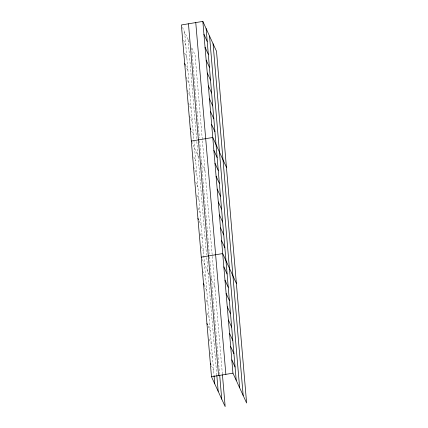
<?xml version="1.0" encoding="UTF-8"?>
<svg xmlns="http://www.w3.org/2000/svg" width="428" height="428" viewBox="0 0 428 428"><rect width="100%" height="100%" fill="white"/><g stroke="black" fill="none" stroke-linecap="round" stroke-linejoin="round"><path stroke-width="0.32" stroke-dasharray="2.14 1.6" d="M182.472 27.344L189.347 42.361M183.58 40.243L185.752 44.999M184.682 53.142L186.859 57.898M185.244 64.853L187.962 70.797M186.073 77.158L189.064 83.695M187.175 90.057L190.171 96.589M188.283 102.955L191.273 109.488M189.385 115.849L192.375 122.387M191.578 131.129L193.483 135.285M191.594 141.647L199.031 157.895M201.053 162.308L204.991 170.916M193.782 156.921L195.687 161.083M193.531 166.85L196.794 173.982M195.719 182.125L197.897 186.881M196.827 195.024L198.999 199.78M197.929 207.922L200.106 212.673M199.031 220.821L201.208 225.572M200.138 233.72L202.31 238.471M201.24 246.614L203.418 251.37M202.342 259.512L209.217 274.53M210.737 277.842L214.926 287.001M202.663 271.02L205.659 277.558M204.076 284.904L206.794 290.847M206.029 299.975L207.933 304.137M207.163 313.264L209.067 317.426M208.029 325.959L210.207 330.716M209.169 339.249L211.346 344.005M210.303 352.538L212.481 357.289M211.443 365.828L213.62 370.578M222.378 374.04L195.056 54.832L191.621 47.331L199.352 137.618M199.625 140.844L209.287 253.702M209.56 256.923L219.623 374.516M188.085 39.601L196.586 138.918M196.805 141.497L206.521 255.002M206.74 257.581L216.771 374.757M184.65 32.1L214.075 375.896"/><path stroke-width="0.64" d="M202.835 21.4L232.944 373.168L246.614 403.032L216.509 51.264L202.835 21.4L181.386 24.968L211.491 376.736L225.165 406.6L222.432 374.709M191.321 141.053L212.769 137.484L226.444 167.343M201.256 257.137L222.704 253.569L236.379 283.427M211.491 376.736L232.944 373.168M203.942 34.299L207.206 41.43M205.044 47.198L208.308 54.329M206.146 60.097L209.415 67.228M207.254 72.995L210.517 80.122M208.356 85.889L211.619 93.02M209.458 98.788L212.727 105.919M210.565 111.687L213.829 118.818M184.698 63.665L185.244 64.853M211.667 124.585L214.931 131.717M213.877 150.383L217.14 157.515M214.979 163.282L218.243 170.414M216.081 176.181L219.35 183.307M190.214 128.154L190.76 129.342M217.189 189.074L220.452 196.206M218.291 201.973L221.554 209.105M219.393 214.872L222.662 222.004M220.5 227.771L223.764 234.902M221.602 240.67L224.866 247.801M223.844 266.858L227.108 273.99M197.945 218.441L198.49 219.634M224.984 280.147L228.247 287.279M226.118 293.437L229.381 300.568M227.257 306.726L230.521 313.858M228.392 320.016L231.66 327.142M229.531 333.3L232.795 340.431M203.53 283.716L204.076 284.904M230.671 346.589L233.934 353.721M231.805 359.878L235.068 367.01M206.943 323.584L207.489 324.772M210.357 363.452L210.897 364.64M213.074 43.758L243.179 395.531M209.538 36.032L239.643 387.8M206.103 28.532L236.208 380.299M195.756 22.577L225.866 374.345M219.682 375.179L221.731 399.099M188.464 23.791L218.569 375.559M216.825 375.426L218.189 391.369M214.075 375.896L214.754 383.868"/></g></svg>
